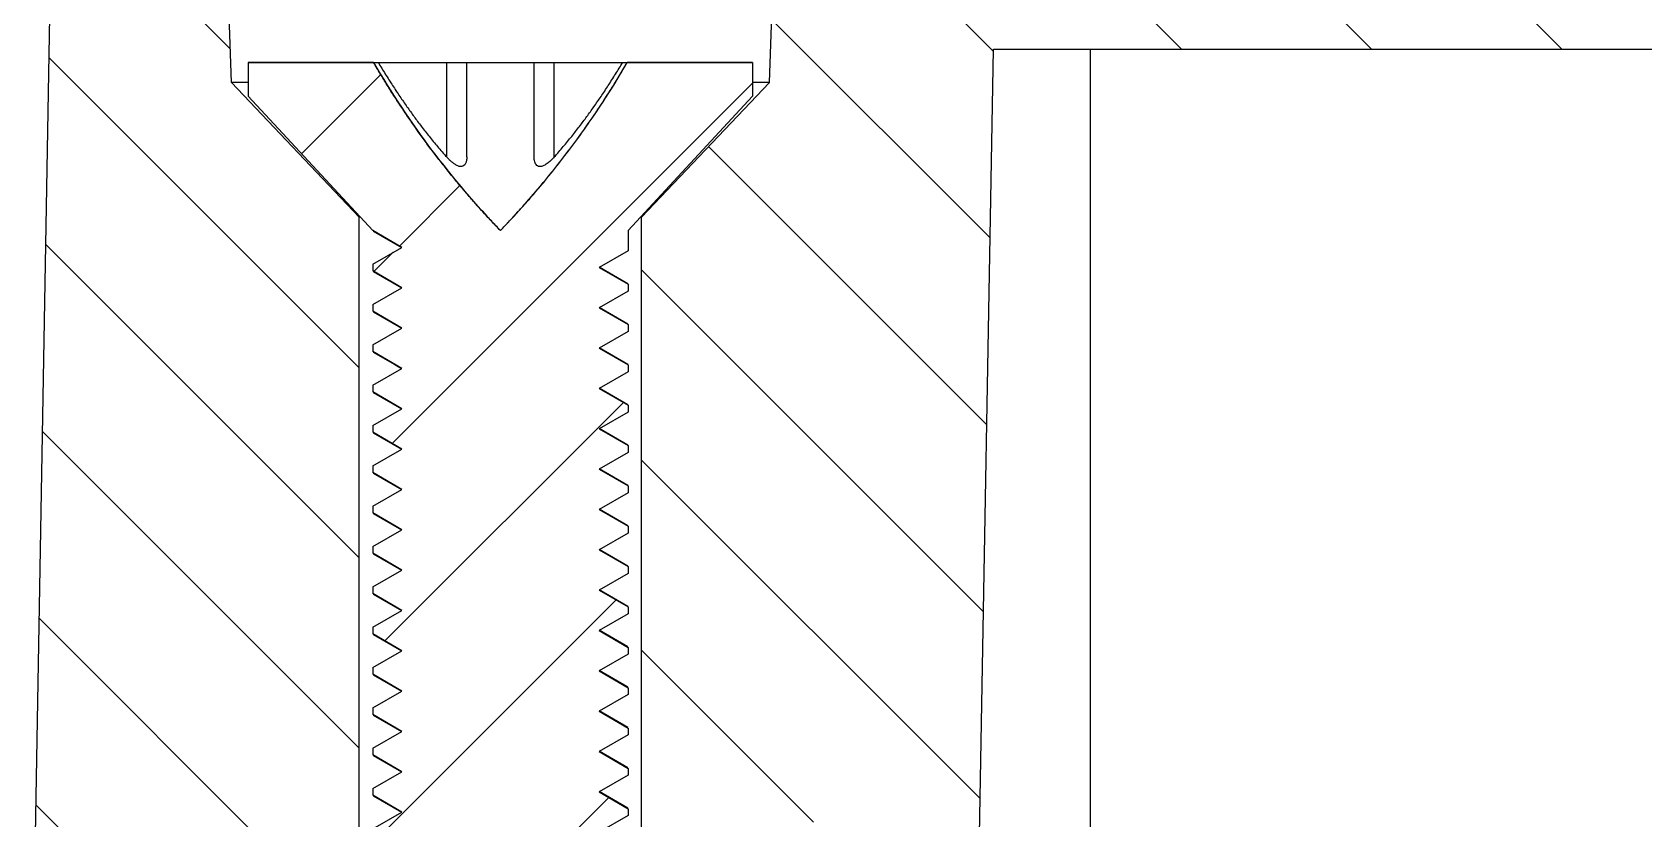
# Model space of a CAD drawing. Header units: millimetres. Extents: x -603 to 1798, y -1840 to -1013.
# Drawn here: x 1285.99 to 1309.96, y -1321.55 to -1309.85 of the extents above; entities that cross this region are included whole.
import ezdxf

# ---------------------------------------------------------------- set-up
doc = ezdxf.new("R2010")
doc.units = ezdxf.units.MM
doc.header["$MEASUREMENT"] = 0
doc.layers.get('0').update_dxf_attribs({"linetype": 'CONTINUOUS'})

# ---------------------------------------------------------------- blocks, each defined once
blk = doc.blocks.new('u43')
h = blk.add_hatch()
h.set_pattern_fill('DEFAULT__8', color=5, scale=2, angle=135, style=0)
h.set_pattern_definition([(135, (-329.028, 132.5018), (-1.414214, -1.414214), [])])
edge = h.paths.add_edge_path()
edge.add_line((-76.961, 102.084), (-78.355, 102.084))
edge.add_line((-78.355, 102.084), (-78.408, 105.084))
edge.add_line((-78.408, 105.084), (-80.356, 105.084))
edge.add_line((-80.356, 105.084), (-80.408, 102.084))
edge.add_line((-80.408, 102.084), (-81.407, 102.084))
edge.add_line((-81.407, 102.084), (-81.66, 116.584))
edge.add_line((-81.66, 116.584), (-170.634, 116.584))
edge.add_line((-170.634, 116.584), (-170.634, 120.084))
edge.add_line((-170.634, 120.084), (-78.258, 120.084))
edge.add_spline(control_points=[(-78.258, 120.084), (-77.68, 120.084), (-77.268, 119.679), (-77.258, 119.102)], knot_values=[0, 0, 0, 0, 1, 1, 1, 1], degree=3, periodic=0)
edge.add_line((-77.258, 119.102), (-76.961, 102.084))
h.paths.add_polyline_path([(-170.634, 116.584), (-170.634, 120.084)])
edge = h.paths.add_edge_path()
edge.add_line((-216.887, 102.084), (-212.024, 102.084))
edge.add_line((-212.024, 102.084), (-212.024, 114.084))
edge.add_line((-212.024, 114.084), (-213.924, 116.084))
edge.add_line((-213.924, 116.084), (-213.959, 117.084))
edge.add_line((-213.959, 117.084), (-214.794, 117.084))
edge.add_line((-214.794, 117.084), (-214.899, 120.084))
edge.add_line((-214.899, 120.084), (-215.591, 120.084))
edge.add_spline(control_points=[(-216.59, 119.102), (-216.58, 119.679), (-216.168, 120.084), (-215.591, 120.084)], knot_values=[0, 0, 0, 0, 1, 1, 1, 1], degree=3, periodic=0)
edge.add_line((-216.59, 119.102), (-216.887, 102.084))
h.paths.add_polyline_path([(-207.824, 102.084), (-205.898, 102.084), (-205.846, 105.084), (-203.898, 105.084), (-203.845, 102.084), (-202.846, 102.084), (-202.593, 116.584), (-170.634, 116.584), (-170.634, 120.084), (-204.949, 120.084), (-205.054, 117.084), (-205.889, 117.084), (-205.924, 116.084), (-207.824, 114.084)])
h = blk.add_hatch()
h.set_pattern_fill('DEFAULT__4', color=5, scale=2, angle=45, style=0)
h.set_pattern_definition([(45, (-329.028, 132.5018), (-1.414214, 1.414214), [])])
edge = h.paths.add_edge_path()
edge.add_line((-208.024, 91.384), (-211.478, 91.384))
edge.add_line((-211.478, 91.384), (-211.391, 91.434))
edge.add_line((-211.391, 91.434), (-211.824, 91.684))
edge.add_line((-211.824, 91.684), (-211.824, 91.784))
edge.add_line((-211.824, 91.784), (-211.391, 92.034))
edge.add_line((-211.391, 92.034), (-211.824, 92.284))
edge.add_line((-211.824, 92.284), (-211.824, 92.384))
edge.add_line((-211.824, 92.384), (-211.391, 92.634))
edge.add_line((-211.391, 92.634), (-211.824, 92.884))
edge.add_line((-211.824, 92.884), (-211.824, 92.984))
edge.add_line((-211.824, 92.984), (-211.391, 93.234))
edge.add_line((-211.391, 93.234), (-211.824, 93.484))
edge.add_line((-211.824, 93.484), (-211.824, 93.584))
edge.add_line((-211.824, 93.584), (-211.391, 93.834))
edge.add_line((-211.391, 93.834), (-211.824, 94.084))
edge.add_line((-211.824, 94.084), (-211.824, 94.184))
edge.add_line((-211.824, 94.184), (-211.391, 94.434))
edge.add_line((-211.391, 94.434), (-211.824, 94.684))
edge.add_line((-211.824, 94.684), (-211.824, 94.784))
edge.add_line((-211.824, 94.784), (-211.391, 95.034))
edge.add_line((-211.391, 95.034), (-211.824, 95.284))
edge.add_line((-211.824, 95.284), (-211.824, 95.384))
edge.add_line((-211.824, 95.384), (-211.391, 95.634))
edge.add_line((-211.391, 95.634), (-211.824, 95.884))
edge.add_line((-211.824, 95.884), (-211.824, 95.984))
edge.add_line((-211.824, 95.984), (-211.391, 96.234))
edge.add_line((-211.391, 96.234), (-211.824, 96.484))
edge.add_line((-211.824, 96.484), (-211.824, 96.584))
edge.add_line((-211.824, 96.584), (-211.391, 96.834))
edge.add_line((-211.391, 96.834), (-211.824, 97.084))
edge.add_line((-211.824, 97.084), (-211.824, 97.184))
edge.add_line((-211.824, 97.184), (-211.391, 97.434))
edge.add_line((-211.391, 97.434), (-211.824, 97.684))
edge.add_line((-211.824, 97.684), (-211.824, 97.784))
edge.add_line((-211.824, 97.784), (-211.391, 98.034))
edge.add_line((-211.391, 98.034), (-211.824, 98.284))
edge.add_line((-211.824, 98.284), (-211.824, 98.384))
edge.add_line((-211.824, 98.384), (-211.391, 98.634))
edge.add_line((-211.391, 98.634), (-211.824, 98.884))
edge.add_line((-211.824, 98.884), (-211.824, 98.984))
edge.add_line((-211.824, 98.984), (-211.391, 99.234))
edge.add_line((-211.391, 99.234), (-211.824, 99.484))
edge.add_line((-211.824, 99.484), (-211.824, 99.584))
edge.add_line((-211.824, 99.584), (-211.391, 99.834))
edge.add_line((-211.391, 99.834), (-211.824, 100.084))
edge.add_line((-211.824, 100.084), (-211.824, 100.184))
edge.add_line((-211.824, 100.184), (-211.391, 100.434))
edge.add_line((-211.391, 100.434), (-211.824, 100.684))
edge.add_line((-211.824, 100.684), (-211.824, 100.784))
edge.add_line((-211.824, 100.784), (-211.391, 101.034))
edge.add_line((-211.391, 101.034), (-211.824, 101.284))
edge.add_line((-211.824, 101.284), (-211.824, 101.384))
edge.add_line((-211.824, 101.384), (-211.391, 101.634))
edge.add_line((-211.391, 101.634), (-211.824, 101.884))
edge.add_line((-211.824, 101.884), (-211.824, 101.984))
edge.add_line((-211.824, 101.984), (-211.391, 102.234))
edge.add_line((-211.391, 102.234), (-211.824, 102.484))
edge.add_line((-211.824, 102.484), (-211.824, 102.584))
edge.add_line((-211.824, 102.584), (-211.391, 102.834))
edge.add_line((-211.391, 102.834), (-211.824, 103.084))
edge.add_line((-211.824, 103.084), (-211.824, 103.184))
edge.add_line((-211.824, 103.184), (-211.391, 103.434))
edge.add_line((-211.391, 103.434), (-211.824, 103.684))
edge.add_line((-211.824, 103.684), (-211.824, 103.784))
edge.add_line((-211.824, 103.784), (-211.391, 104.034))
edge.add_line((-211.391, 104.034), (-211.824, 104.284))
edge.add_line((-211.824, 104.284), (-211.824, 104.384))
edge.add_line((-211.824, 104.384), (-211.391, 104.634))
edge.add_line((-211.391, 104.634), (-211.824, 104.884))
edge.add_line((-211.824, 104.884), (-211.824, 104.984))
edge.add_line((-211.824, 104.984), (-211.391, 105.234))
edge.add_line((-211.391, 105.234), (-211.824, 105.484))
edge.add_line((-211.824, 105.484), (-211.824, 105.584))
edge.add_line((-211.824, 105.584), (-211.391, 105.834))
edge.add_line((-211.391, 105.834), (-211.824, 106.084))
edge.add_line((-211.824, 106.084), (-211.824, 106.184))
edge.add_line((-211.824, 106.184), (-211.391, 106.434))
edge.add_line((-211.391, 106.434), (-211.824, 106.684))
edge.add_line((-211.824, 106.684), (-211.824, 106.784))
edge.add_line((-211.824, 106.784), (-211.391, 107.034))
edge.add_line((-211.391, 107.034), (-211.824, 107.284))
edge.add_line((-211.824, 107.284), (-211.824, 107.384))
edge.add_line((-211.824, 107.384), (-211.391, 107.634))
edge.add_line((-211.391, 107.634), (-211.824, 107.884))
edge.add_line((-211.824, 107.884), (-211.824, 107.984))
edge.add_line((-211.824, 107.984), (-211.391, 108.234))
edge.add_line((-211.391, 108.234), (-211.824, 108.484))
edge.add_line((-211.824, 108.484), (-211.824, 108.584))
edge.add_line((-211.824, 108.584), (-211.391, 108.834))
edge.add_line((-211.391, 108.834), (-211.824, 109.084))
edge.add_line((-211.824, 109.084), (-211.824, 109.184))
edge.add_line((-211.824, 109.184), (-211.391, 109.434))
edge.add_line((-211.391, 109.434), (-211.824, 109.684))
edge.add_line((-211.824, 109.684), (-211.824, 109.784))
edge.add_line((-211.824, 109.784), (-211.391, 110.034))
edge.add_line((-211.391, 110.034), (-211.824, 110.284))
edge.add_line((-211.824, 110.284), (-211.824, 110.384))
edge.add_line((-211.824, 110.384), (-211.391, 110.634))
edge.add_line((-211.391, 110.634), (-211.824, 110.884))
edge.add_line((-211.824, 110.884), (-211.824, 110.984))
edge.add_line((-211.824, 110.984), (-211.391, 111.234))
edge.add_line((-211.391, 111.234), (-211.824, 111.484))
edge.add_line((-211.824, 111.484), (-211.824, 111.584))
edge.add_line((-211.824, 111.584), (-211.391, 111.834))
edge.add_line((-211.391, 111.834), (-211.824, 112.084))
edge.add_line((-211.824, 112.084), (-211.824, 112.184))
edge.add_line((-211.824, 112.184), (-211.391, 112.434))
edge.add_line((-211.391, 112.434), (-211.824, 112.684))
edge.add_line((-211.824, 112.684), (-211.824, 112.784))
edge.add_line((-211.824, 112.784), (-211.391, 113.034))
edge.add_line((-211.391, 113.034), (-211.824, 113.284))
edge.add_line((-211.824, 113.284), (-211.824, 113.384))
edge.add_line((-211.824, 113.384), (-211.391, 113.634))
edge.add_line((-211.391, 113.634), (-211.824, 113.884))
edge.add_line((-211.824, 113.884), (-213.674, 115.884))
edge.add_line((-213.674, 115.884), (-213.674, 116.384))
edge.add_line((-213.674, 116.384), (-211.811, 116.384))
edge.add_spline(control_points=[(-209.924, 113.884), (-210.652, 114.639), (-211.284, 115.477), (-211.811, 116.384)], knot_values=[0, 0, 0, 0, 1, 1, 1, 1], degree=3, periodic=0)
edge.add_spline(control_points=[(-209.924, 113.884), (-209.196, 114.639), (-208.564, 115.477), (-208.038, 116.384)], knot_values=[0, 0, 0, 0, 1, 1, 1, 1], degree=3, periodic=0)
edge.add_line((-208.038, 116.384), (-206.174, 116.384))
edge.add_line((-206.174, 116.384), (-206.174, 115.884))
edge.add_line((-206.174, 115.884), (-208.024, 113.884))
edge.add_line((-208.024, 113.884), (-208.024, 113.584))
edge.add_line((-208.024, 113.584), (-208.457, 113.334))
edge.add_line((-208.457, 113.334), (-208.024, 113.084))
edge.add_line((-208.024, 113.084), (-208.024, 112.984))
edge.add_line((-208.024, 112.984), (-208.457, 112.734))
edge.add_line((-208.457, 112.734), (-208.024, 112.484))
edge.add_line((-208.024, 112.484), (-208.024, 112.384))
edge.add_line((-208.024, 112.384), (-208.457, 112.134))
edge.add_line((-208.457, 112.134), (-208.024, 111.884))
edge.add_line((-208.024, 111.884), (-208.024, 111.784))
edge.add_line((-208.024, 111.784), (-208.457, 111.534))
edge.add_line((-208.457, 111.534), (-208.024, 111.284))
edge.add_line((-208.024, 111.284), (-208.024, 111.184))
edge.add_line((-208.024, 111.184), (-208.457, 110.934))
edge.add_line((-208.457, 110.934), (-208.024, 110.684))
edge.add_line((-208.024, 110.684), (-208.024, 110.584))
edge.add_line((-208.024, 110.584), (-208.457, 110.334))
edge.add_line((-208.457, 110.334), (-208.024, 110.084))
edge.add_line((-208.024, 110.084), (-208.024, 109.984))
edge.add_line((-208.024, 109.984), (-208.457, 109.734))
edge.add_line((-208.457, 109.734), (-208.024, 109.484))
edge.add_line((-208.024, 109.484), (-208.024, 109.384))
edge.add_line((-208.024, 109.384), (-208.457, 109.134))
edge.add_line((-208.457, 109.134), (-208.024, 108.884))
edge.add_line((-208.024, 108.884), (-208.024, 108.784))
edge.add_line((-208.024, 108.784), (-208.457, 108.534))
edge.add_line((-208.457, 108.534), (-208.024, 108.284))
edge.add_line((-208.024, 108.284), (-208.024, 108.184))
edge.add_line((-208.024, 108.184), (-208.457, 107.934))
edge.add_line((-208.457, 107.934), (-208.024, 107.684))
edge.add_line((-208.024, 107.684), (-208.024, 107.584))
edge.add_line((-208.024, 107.584), (-208.457, 107.334))
edge.add_line((-208.457, 107.334), (-208.024, 107.084))
edge.add_line((-208.024, 107.084), (-208.024, 106.984))
edge.add_line((-208.024, 106.984), (-208.457, 106.734))
edge.add_line((-208.457, 106.734), (-208.024, 106.484))
edge.add_line((-208.024, 106.484), (-208.024, 106.384))
edge.add_line((-208.024, 106.384), (-208.457, 106.134))
edge.add_line((-208.457, 106.134), (-208.024, 105.884))
edge.add_line((-208.024, 105.884), (-208.024, 105.784))
edge.add_line((-208.024, 105.784), (-208.457, 105.534))
edge.add_line((-208.457, 105.534), (-208.024, 105.284))
edge.add_line((-208.024, 105.284), (-208.024, 105.184))
edge.add_line((-208.024, 105.184), (-208.457, 104.934))
edge.add_line((-208.457, 104.934), (-208.024, 104.684))
edge.add_line((-208.024, 104.684), (-208.024, 104.584))
edge.add_line((-208.024, 104.584), (-208.457, 104.334))
edge.add_line((-208.457, 104.334), (-208.024, 104.084))
edge.add_line((-208.024, 104.084), (-208.024, 103.984))
edge.add_line((-208.024, 103.984), (-208.457, 103.734))
edge.add_line((-208.457, 103.734), (-208.024, 103.484))
edge.add_line((-208.024, 103.484), (-208.024, 103.384))
edge.add_line((-208.024, 103.384), (-208.457, 103.134))
edge.add_line((-208.457, 103.134), (-208.024, 102.884))
edge.add_line((-208.024, 102.884), (-208.024, 102.784))
edge.add_line((-208.024, 102.784), (-208.457, 102.534))
edge.add_line((-208.457, 102.534), (-208.024, 102.284))
edge.add_line((-208.024, 102.284), (-208.024, 102.184))
edge.add_line((-208.024, 102.184), (-208.457, 101.934))
edge.add_line((-208.457, 101.934), (-208.024, 101.684))
edge.add_line((-208.024, 101.684), (-208.024, 101.584))
edge.add_line((-208.024, 101.584), (-208.457, 101.334))
edge.add_line((-208.457, 101.334), (-208.024, 101.084))
edge.add_line((-208.024, 101.084), (-208.024, 100.984))
edge.add_line((-208.024, 100.984), (-208.457, 100.734))
edge.add_line((-208.457, 100.734), (-208.024, 100.484))
edge.add_line((-208.024, 100.484), (-208.024, 100.384))
edge.add_line((-208.024, 100.384), (-208.457, 100.134))
edge.add_line((-208.457, 100.134), (-208.024, 99.884))
edge.add_line((-208.024, 99.884), (-208.024, 99.784))
edge.add_line((-208.024, 99.784), (-208.457, 99.534))
edge.add_line((-208.457, 99.534), (-208.024, 99.284))
edge.add_line((-208.024, 99.284), (-208.024, 99.184))
edge.add_line((-208.024, 99.184), (-208.457, 98.934))
edge.add_line((-208.457, 98.934), (-208.024, 98.684))
edge.add_line((-208.024, 98.684), (-208.024, 98.584))
edge.add_line((-208.024, 98.584), (-208.457, 98.334))
edge.add_line((-208.457, 98.334), (-208.024, 98.084))
edge.add_line((-208.024, 98.084), (-208.024, 97.984))
edge.add_line((-208.024, 97.984), (-208.457, 97.734))
edge.add_line((-208.457, 97.734), (-208.024, 97.484))
edge.add_line((-208.024, 97.484), (-208.024, 97.384))
edge.add_line((-208.024, 97.384), (-208.457, 97.134))
edge.add_line((-208.457, 97.134), (-208.024, 96.884))
edge.add_line((-208.024, 96.884), (-208.024, 96.784))
edge.add_line((-208.024, 96.784), (-208.457, 96.534))
edge.add_line((-208.457, 96.534), (-208.024, 96.284))
edge.add_line((-208.024, 96.284), (-208.024, 96.184))
edge.add_line((-208.024, 96.184), (-208.457, 95.934))
edge.add_line((-208.457, 95.934), (-208.024, 95.684))
edge.add_line((-208.024, 95.684), (-208.024, 95.584))
edge.add_line((-208.024, 95.584), (-208.457, 95.334))
edge.add_line((-208.457, 95.334), (-208.024, 95.084))
edge.add_line((-208.024, 95.084), (-208.024, 94.984))
edge.add_line((-208.024, 94.984), (-208.457, 94.734))
edge.add_line((-208.457, 94.734), (-208.024, 94.484))
edge.add_line((-208.024, 94.484), (-208.024, 94.384))
edge.add_line((-208.024, 94.384), (-208.457, 94.134))
edge.add_line((-208.457, 94.134), (-208.024, 93.884))
edge.add_line((-208.024, 93.884), (-208.024, 93.784))
edge.add_line((-208.024, 93.784), (-208.457, 93.534))
edge.add_line((-208.457, 93.534), (-208.024, 93.284))
edge.add_line((-208.024, 93.284), (-208.024, 93.184))
edge.add_line((-208.024, 93.184), (-208.457, 92.934))
edge.add_line((-208.457, 92.934), (-208.024, 92.684))
edge.add_line((-208.024, 92.684), (-208.024, 92.584))
edge.add_line((-208.024, 92.584), (-208.457, 92.334))
edge.add_line((-208.457, 92.334), (-208.024, 92.084))
edge.add_line((-208.024, 92.084), (-208.024, 91.984))
edge.add_line((-208.024, 91.984), (-208.457, 91.734))
edge.add_line((-208.457, 91.734), (-208.024, 91.484))
edge.add_line((-208.024, 91.484), (-208.024, 91.384))
at = {"color": 7}
for p, q in [((-216.887, 102.084), (-216.59, 119.102)), ((-216.887, 102.084), (-216.59, 119.102)), ((-213.924, 116.084), (-213.959, 117.084)), ((-213.924, 116.084), (-213.959, 117.084)), ((-205.924, 116.084), (-205.889, 117.084)), ((-205.924, 116.084), (-205.889, 117.084)), ((-202.846, 102.084), (-202.593, 116.584)), ((-202.846, 102.084), (-202.593, 116.584)), ((-202.593, 116.584), (-170.634, 116.584)), ((-202.593, 116.584), (-81.66, 116.584)), ((-201.148, 102.084), (-201.148, 116.584)), ((-213.674, 116.384), (-213.674, 115.884)), ((-211.811, 116.384), (-213.674, 116.384)), ((-213.674, 116.384), (-213.674, 115.884)), ((-213.674, 116.384), (-206.174, 116.384)), ((-210.724, 114.978), (-210.724, 116.384)), ((-210.424, 114.978), (-210.424, 116.384)), ((-209.424, 114.978), (-209.424, 116.384)), ((-209.124, 114.978), (-209.124, 116.384)), ((-206.174, 116.384), (-208.038, 116.384)), ((-206.174, 116.384), (-206.174, 115.884)), ((-206.174, 116.384), (-206.174, 115.884)), ((-212.024, 114.084), (-213.924, 116.084)), ((-212.024, 114.084), (-213.924, 116.084)), ((-213.674, 116.084), (-213.924, 116.084)), ((-207.824, 114.084), (-205.924, 116.084)), ((-207.824, 114.084), (-205.924, 116.084)), ((-205.924, 116.084), (-206.174, 116.084)), ((-213.674, 115.884), (-211.824, 113.884)), ((-213.674, 115.884), (-211.824, 113.884)), ((-206.174, 115.884), (-208.024, 113.884)), ((-206.174, 115.884), (-208.024, 113.884)), ((-212.024, 102.084), (-212.024, 114.084)), ((-212.024, 102.084), (-212.024, 114.084)), ((-212.009, 114.084), (-212.024, 114.084)), ((-211.391, 113.634), (-211.824, 113.884)), ((-211.391, 113.634), (-211.824, 113.884)), ((-211.817, 113.876), (-211.394, 113.63)), ((-208.024, 113.884), (-208.024, 113.584)), ((-208.024, 113.884), (-208.024, 113.584)), ((-207.824, 114.084), (-207.839, 114.084)), ((-207.824, 102.084), (-207.824, 114.084)), ((-207.824, 102.084), (-207.824, 114.084)), ((-211.824, 113.384), (-211.391, 113.634)), ((-211.824, 113.384), (-211.391, 113.634)), ((-211.824, 113.384), (-211.824, 113.284)), ((-211.824, 113.384), (-211.824, 113.284)), ((-208.024, 113.584), (-208.457, 113.334)), ((-208.024, 113.584), (-208.457, 113.334)), ((-211.391, 113.034), (-211.824, 113.284)), ((-211.391, 113.034), (-211.824, 113.284)), ((-211.817, 113.276), (-211.394, 113.03)), ((-208.457, 113.334), (-208.024, 113.084)), ((-208.457, 113.334), (-208.024, 113.084)), ((-208.031, 113.092), (-208.455, 113.338)), ((-211.824, 112.784), (-211.391, 113.034)), ((-211.824, 112.784), (-211.391, 113.034)), ((-208.024, 112.984), (-208.457, 112.734)), ((-208.024, 112.984), (-208.457, 112.734)), ((-208.024, 113.084), (-208.024, 112.984)), ((-208.024, 113.084), (-208.024, 112.984)), ((-211.824, 112.784), (-211.824, 112.684)), ((-211.824, 112.784), (-211.824, 112.684)), ((-211.391, 112.434), (-211.824, 112.684)), ((-211.391, 112.434), (-211.824, 112.684)), ((-211.817, 112.676), (-211.394, 112.43)), ((-208.457, 112.734), (-208.024, 112.484)), ((-208.457, 112.734), (-208.024, 112.484)), ((-208.031, 112.492), (-208.455, 112.738)), ((-211.824, 112.184), (-211.391, 112.434)), ((-211.824, 112.184), (-211.391, 112.434)), ((-208.024, 112.484), (-208.024, 112.384)), ((-208.024, 112.484), (-208.024, 112.384)), ((-211.824, 112.184), (-211.824, 112.084)), ((-211.824, 112.184), (-211.824, 112.084)), ((-208.024, 112.384), (-208.457, 112.134)), ((-208.024, 112.384), (-208.457, 112.134)), ((-211.391, 111.834), (-211.824, 112.084)), ((-211.391, 111.834), (-211.824, 112.084)), ((-208.457, 112.134), (-208.024, 111.884)), ((-208.457, 112.134), (-208.024, 111.884)), ((-208.031, 111.892), (-208.455, 112.138)), ((-211.824, 111.584), (-211.391, 111.834)), ((-211.824, 111.584), (-211.391, 111.834)), ((-208.024, 111.784), (-208.457, 111.534)), ((-208.024, 111.784), (-208.457, 111.534)), ((-208.024, 111.884), (-208.024, 111.784)), ((-208.024, 111.884), (-208.024, 111.784)), ((-211.824, 111.584), (-211.824, 111.484)), ((-211.824, 111.584), (-211.824, 111.484)), ((-211.391, 111.234), (-211.824, 111.484)), ((-211.391, 111.234), (-211.824, 111.484)), ((-211.817, 111.476), (-211.394, 111.23)), ((-208.457, 111.534), (-208.024, 111.284)), ((-208.457, 111.534), (-208.024, 111.284)), ((-208.031, 111.292), (-208.455, 111.538)), ((-211.824, 110.984), (-211.391, 111.234)), ((-211.824, 110.984), (-211.391, 111.234)), ((-208.024, 111.284), (-208.024, 111.184)), ((-208.024, 111.284), (-208.024, 111.184)), ((-211.824, 110.984), (-211.824, 110.884)), ((-211.824, 110.984), (-211.824, 110.884)), ((-208.024, 111.184), (-208.457, 110.934)), ((-208.024, 111.184), (-208.457, 110.934)), ((-211.391, 110.634), (-211.824, 110.884)), ((-211.391, 110.634), (-211.824, 110.884)), ((-211.817, 110.876), (-211.394, 110.63)), ((-208.457, 110.934), (-208.024, 110.684)), ((-208.457, 110.934), (-208.024, 110.684)), ((-208.031, 110.692), (-208.455, 110.938)), ((-211.824, 110.384), (-211.391, 110.634)), ((-211.824, 110.384), (-211.391, 110.634)), ((-208.024, 110.584), (-208.457, 110.334)), ((-208.024, 110.584), (-208.457, 110.334)), ((-208.024, 110.684), (-208.024, 110.584)), ((-208.024, 110.684), (-208.024, 110.584)), ((-211.824, 110.384), (-211.824, 110.284)), ((-211.824, 110.384), (-211.824, 110.284)), ((-211.391, 110.034), (-211.824, 110.284)), ((-211.391, 110.034), (-211.824, 110.284)), ((-211.817, 110.276), (-211.394, 110.03)), ((-208.457, 110.334), (-208.024, 110.084)), ((-208.457, 110.334), (-208.024, 110.084)), ((-208.031, 110.092), (-208.455, 110.338)), ((-211.824, 109.784), (-211.391, 110.034)), ((-211.824, 109.784), (-211.391, 110.034)), ((-208.024, 110.084), (-208.024, 109.984)), ((-208.024, 110.084), (-208.024, 109.984)), ((-211.824, 109.784), (-211.824, 109.684)), ((-211.824, 109.784), (-211.824, 109.684)), ((-208.024, 109.984), (-208.457, 109.734)), ((-208.024, 109.984), (-208.457, 109.734)), ((-211.391, 109.434), (-211.824, 109.684)), ((-211.391, 109.434), (-211.824, 109.684)), ((-211.817, 109.676), (-211.394, 109.43)), ((-208.457, 109.734), (-208.024, 109.484)), ((-208.457, 109.734), (-208.024, 109.484)), ((-208.031, 109.492), (-208.455, 109.738)), ((-211.824, 109.184), (-211.391, 109.434)), ((-211.824, 109.184), (-211.391, 109.434)), ((-208.024, 109.384), (-208.457, 109.134)), ((-208.024, 109.384), (-208.457, 109.134)), ((-208.024, 109.484), (-208.024, 109.384)), ((-208.024, 109.484), (-208.024, 109.384)), ((-211.824, 109.184), (-211.824, 109.084)), ((-211.824, 109.184), (-211.824, 109.084)), ((-211.391, 108.834), (-211.824, 109.084)), ((-211.391, 108.834), (-211.824, 109.084)), ((-211.817, 109.076), (-211.394, 108.83)), ((-208.457, 109.134), (-208.024, 108.884)), ((-208.457, 109.134), (-208.024, 108.884)), ((-208.031, 108.892), (-208.455, 109.138)), ((-211.824, 108.584), (-211.391, 108.834)), ((-211.824, 108.584), (-211.391, 108.834)), ((-208.024, 108.884), (-208.024, 108.784)), ((-208.024, 108.884), (-208.024, 108.784)), ((-211.824, 108.584), (-211.824, 108.484)), ((-211.824, 108.584), (-211.824, 108.484)), ((-208.024, 108.784), (-208.457, 108.534)), ((-208.024, 108.784), (-208.457, 108.534)), ((-211.391, 108.234), (-211.824, 108.484)), ((-211.391, 108.234), (-211.824, 108.484)), ((-211.817, 108.476), (-211.394, 108.23)), ((-208.457, 108.534), (-208.024, 108.284)), ((-208.457, 108.534), (-208.024, 108.284)), ((-208.031, 108.292), (-208.455, 108.538)), ((-211.824, 107.984), (-211.391, 108.234)), ((-211.824, 107.984), (-211.391, 108.234)), ((-208.024, 108.184), (-208.457, 107.934)), ((-208.024, 108.184), (-208.457, 107.934)), ((-208.024, 108.284), (-208.024, 108.184)), ((-208.024, 108.284), (-208.024, 108.184)), ((-211.824, 107.984), (-211.824, 107.884)), ((-211.824, 107.984), (-211.824, 107.884)), ((-211.391, 107.634), (-211.824, 107.884)), ((-211.391, 107.634), (-211.824, 107.884)), ((-211.817, 107.876), (-211.394, 107.63)), ((-208.457, 107.934), (-208.024, 107.684)), ((-208.457, 107.934), (-208.024, 107.684)), ((-208.031, 107.692), (-208.455, 107.938)), ((-211.824, 107.384), (-211.391, 107.634)), ((-211.824, 107.384), (-211.391, 107.634)), ((-208.024, 107.684), (-208.024, 107.584)), ((-208.024, 107.684), (-208.024, 107.584)), ((-211.824, 107.384), (-211.824, 107.284)), ((-211.824, 107.384), (-211.824, 107.284)), ((-208.024, 107.584), (-208.457, 107.334)), ((-208.024, 107.584), (-208.457, 107.334)), ((-211.391, 107.034), (-211.824, 107.284)), ((-211.391, 107.034), (-211.824, 107.284)), ((-211.817, 107.276), (-211.394, 107.03)), ((-208.457, 107.334), (-208.024, 107.084)), ((-208.457, 107.334), (-208.024, 107.084)), ((-208.031, 107.092), (-208.455, 107.338)), ((-211.824, 106.784), (-211.391, 107.034)), ((-211.824, 106.784), (-211.391, 107.034)), ((-208.024, 106.984), (-208.457, 106.734)), ((-208.024, 106.984), (-208.457, 106.734)), ((-208.024, 107.084), (-208.024, 106.984)), ((-208.024, 107.084), (-208.024, 106.984)), ((-211.824, 106.784), (-211.824, 106.684)), ((-211.824, 106.784), (-211.824, 106.684)), ((-211.391, 106.434), (-211.824, 106.684)), ((-211.391, 106.434), (-211.824, 106.684)), ((-211.817, 106.676), (-211.394, 106.43)), ((-208.457, 106.734), (-208.024, 106.484)), ((-208.457, 106.734), (-208.024, 106.484)), ((-208.031, 106.492), (-208.455, 106.738)), ((-211.824, 106.184), (-211.391, 106.434)), ((-211.824, 106.184), (-211.391, 106.434)), ((-208.024, 106.484), (-208.024, 106.384)), ((-208.024, 106.484), (-208.024, 106.384)), ((-211.824, 106.184), (-211.824, 106.084)), ((-211.824, 106.184), (-211.824, 106.084)), ((-208.024, 106.384), (-208.457, 106.134)), ((-208.024, 106.384), (-208.457, 106.134)), ((-211.391, 105.834), (-211.824, 106.084)), ((-211.391, 105.834), (-211.824, 106.084)), ((-211.817, 106.076), (-211.394, 105.83)), ((-208.457, 106.134), (-208.024, 105.884)), ((-208.457, 106.134), (-208.024, 105.884)), ((-208.031, 105.892), (-208.455, 106.138)), ((-211.824, 105.584), (-211.391, 105.834)), ((-211.824, 105.584), (-211.391, 105.834)), ((-208.024, 105.784), (-208.457, 105.534)), ((-208.024, 105.784), (-208.457, 105.534)), ((-208.024, 105.884), (-208.024, 105.784)), ((-208.024, 105.884), (-208.024, 105.784)), ((-211.824, 105.584), (-211.824, 105.484)), ((-211.824, 105.584), (-211.824, 105.484)), ((-211.391, 105.234), (-211.824, 105.484)), ((-211.391, 105.234), (-211.824, 105.484)), ((-211.817, 105.476), (-211.394, 105.23)), ((-208.457, 105.534), (-208.024, 105.284)), ((-208.457, 105.534), (-208.024, 105.284)), ((-208.031, 105.292), (-208.455, 105.538)), ((-211.824, 104.984), (-211.391, 105.234)), ((-211.824, 104.984), (-211.391, 105.234)), ((-208.024, 105.284), (-208.024, 105.184)), ((-208.024, 105.284), (-208.024, 105.184)), ((-208.024, 105.184), (-208.457, 104.934)), ((-208.024, 105.184), (-208.457, 104.934))]:
    blk.add_line(p, q, dxfattribs=at)
blk.add_lwpolyline([(-211.817, 112.076), (-211.495, 111.889), (-211.394, 111.83)], dxfattribs=at)
for centre, start, end in [((-200.566, 122.907), 210.1175, 223.9541), ((-219.283, 122.907), 316.0459, 329.8825)]:
    blk.add_arc(centre, 13, start, end, dxfattribs=at)
for points, start_tangent, end_tangent in [([(-209.924, 113.884), (-209.992, 113.955), (-210.059, 114.026), (-210.126, 114.098), (-210.192, 114.17), (-210.258, 114.243), (-210.323, 114.316), (-210.387, 114.39), (-210.451, 114.465), (-210.515, 114.54), (-210.578, 114.615), (-210.64, 114.691), (-210.702, 114.767), (-210.763, 114.844), (-210.823, 114.921), (-210.884, 114.999), (-210.943, 115.077), (-211.002, 115.156), (-211.06, 115.235), (-211.118, 115.314), (-211.175, 115.394), (-211.231, 115.475), (-211.287, 115.555), (-211.342, 115.637), (-211.397, 115.718), (-211.451, 115.8), (-211.504, 115.882), (-211.557, 115.965), (-211.609, 116.048), (-211.66, 116.132), (-211.711, 116.216), (-211.761, 116.3), (-211.811, 116.384)], (-0.694082, 0.719896), (-0.501775, 0.864998)), ([(-211.743, 116.384), (-211.637, 116.211), (-211.528, 116.041), (-211.42, 115.878), (-211.315, 115.726), (-211.209, 115.579), (-211.101, 115.434), (-210.985, 115.286), (-210.86, 115.133), (-210.724, 114.978)], (0.515507, -0.856885), (0.67207, -0.740488)), ([(-209.924, 113.884), (-209.857, 113.955), (-209.789, 114.026), (-209.723, 114.098), (-209.657, 114.17), (-209.591, 114.243), (-209.526, 114.316), (-209.461, 114.39), (-209.397, 114.465), (-209.334, 114.54), (-209.271, 114.615), (-209.209, 114.691), (-209.147, 114.767), (-209.086, 114.844), (-209.025, 114.921), (-208.965, 114.999), (-208.906, 115.077), (-208.847, 115.156), (-208.788, 115.235), (-208.731, 115.314), (-208.674, 115.394), (-208.617, 115.475), (-208.561, 115.555), (-208.506, 115.637), (-208.452, 115.718), (-208.398, 115.8), (-208.344, 115.882), (-208.292, 115.965), (-208.24, 116.048), (-208.188, 116.132), (-208.137, 116.216), (-208.087, 116.3), (-208.038, 116.384)], (0.694082, 0.719896), (0.501775, 0.864998)), ([(-209.124, 114.978), (-208.989, 115.133), (-208.864, 115.285), (-208.748, 115.433), (-208.639, 115.578), (-208.534, 115.726), (-208.428, 115.878), (-208.321, 116.041), (-208.212, 116.211), (-208.105, 116.384)], (0.67207, 0.740488), (0.515507, 0.856885)), ([(-210.424, 114.978), (-210.429, 114.923), (-210.444, 114.88), (-210.467, 114.85), (-210.5, 114.836), (-210.536, 114.838), (-210.575, 114.853), (-210.614, 114.877), (-210.652, 114.907), (-210.689, 114.941), (-210.724, 114.978)], (0, -1), (-0.67207, 0.740488)), ([(-209.124, 114.978), (-209.178, 114.923), (-209.23, 114.88), (-209.279, 114.85), (-209.323, 114.836), (-209.358, 114.838), (-209.385, 114.853), (-209.403, 114.877), (-209.415, 114.907), (-209.422, 114.941), (-209.424, 114.978)], (-0.67207, -0.740488), (0, 1))]:
    blk.add_spline(points, degree=3, dxfattribs=dict(at, start_tangent=start_tangent, end_tangent=end_tangent))

msp = doc.modelspace()

# ---------------------------------------------------------------- block references
msp.add_blockref('u43', (1502.879, -1426.686))

doc.saveas('drawing.dxf')
